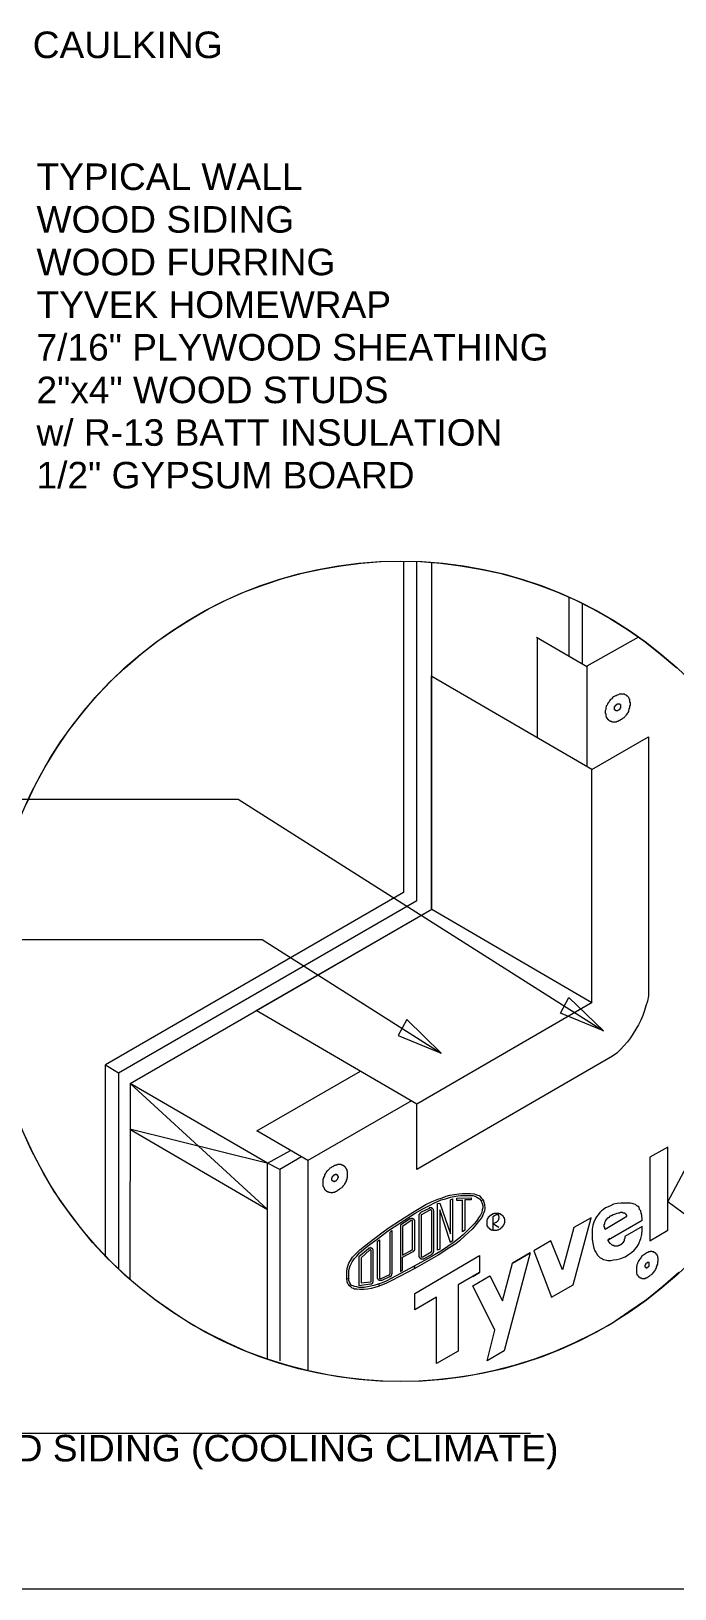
# Model space of a CAD drawing. Header units: inches. Extents: x 0 to 32.7, y -0.1 to 22.9.
# Drawn here: x 4.016 to 6.034, y 11.82 to 16.705 of the extents above; entities that cross this region are included whole.
import ezdxf

# ---------------------------------------------------------------- set-up
doc = ezdxf.new("R2010")
doc.units = ezdxf.units.IN
doc.header["$MEASUREMENT"] = 0
doc.layers.add('PDF_Geometry', color=7, linetype='Continuous', true_color=0x5d5d5d)
doc.layers.add('PDF_Text', color=7, linetype='Continuous')
doc.styles.add('PDF Arial', font='arial.ttf')
doc.styles.add('PDF SansSerif', font='sanss___.ttf')

msp = doc.modelspace()

# ---------------------------------------------------------------- linework, layer by layer
at = {"layer": 'PDF_Geometry', "color": 7, "lineweight": 18}
for points in [[(4.0004, 14.2803), (4.0288, 14.3403), (4.0604, 14.3986), (4.0954, 14.4553), (4.1321, 14.5103), (4.1738, 14.5636), (4.2171, 14.6153), (4.2621, 14.6636), (4.3104, 14.7086), (4.3604, 14.7519), (4.4138, 14.7936), (4.4654, 14.8286), (4.5188, 14.8619), (4.5721, 14.8936), (4.6288, 14.9219), (4.6854, 14.9469), (4.7454, 14.9686), (4.8038, 14.9886), (4.8654, 15.0053), (4.9254, 15.0186), (4.9871, 15.0286), (5.0504, 15.0369), (5.1121, 15.0419), (5.1754, 15.0436), (5.2371, 15.0419), (5.3004, 15.0369), (5.3621, 15.0286), (5.4238, 15.0186), (5.4854, 15.0053), (5.5454, 14.9886), (5.6054, 14.9686), (5.6638, 14.9469), (5.7221, 14.9219), (5.7771, 14.8936), (5.8321, 14.8619), (5.8854, 14.8286), (5.9371, 14.7936), (5.9888, 14.7519), (6.0404, 14.7086)], [(5.1838, 15.0436), (5.1838, 14.0036), (4.2488, 13.4636), (4.2904, 13.4386), (5.2254, 13.9786), (5.2254, 15.0419)], [(4.7554, 13.0119), (4.3271, 13.4053), (5.2721, 13.9519), (5.2721, 15.0386)], [(5.7021, 14.9303), (5.7021, 14.7469)], [(5.7438, 14.9103), (5.7438, 14.7219)], [(3.4021, 14.2969), (4.6654, 14.2969), (5.8104, 13.5703), (5.6754, 13.6253), (5.7021, 13.6753), (5.8104, 13.5703)], [(3.4004, 13.8569), (4.7404, 13.8569), (5.3021, 13.5003)], [(4.2488, 12.8653), (4.2488, 13.4636)], [(4.2904, 13.4386), (4.2904, 12.8236)], [(4.7571, 12.5403), (4.7571, 13.1553), (4.3271, 13.4053), (4.3254, 12.7919)], [(6.0471, 12.8119), (5.9971, 12.7686), (5.9454, 12.7269), (5.8904, 12.6886), (5.8354, 12.6519), (5.7771, 12.6203), (5.7171, 12.5903), (5.6554, 12.5636), (5.5938, 12.5403), (5.5304, 12.5203), (5.4654, 12.5036), (5.4004, 12.4903), (5.3438, 12.4819), (5.2871, 12.4753), (5.2321, 12.4719), (5.1754, 12.4703), (5.1188, 12.4719), (5.0621, 12.4753), (5.0054, 12.4819), (4.9504, 12.4903), (4.8854, 12.5036), (4.8204, 12.5203), (4.7571, 12.5403), (4.6938, 12.5636), (4.6338, 12.5903), (4.5738, 12.6203), (4.5154, 12.6519), (4.4588, 12.6886), (4.4054, 12.7269), (4.3521, 12.7686), (4.3021, 12.8119), (4.2538, 12.8586), (4.2088, 12.9069), (4.1671, 12.9586), (4.1271, 13.0119), (4.0888, 13.0669), (4.0554, 13.1236), (4.0238, 13.1836), (3.9954, 13.2436)], [(4.7554, 13.1553), (4.3254, 13.2619), (4.7571, 13.0103)], [(4.8638, 13.1753), (4.7954, 13.1353), (4.7571, 13.1553), (4.8288, 13.1953)], [(4.7954, 13.1353), (4.7954, 12.5353)], [(1.1388, 12.3086), (5.5821, 12.3086)]]:
    msp.add_lwpolyline(points, dxfattribs=at)
at = {"layer": 'PDF_Geometry', "color": 250, "lineweight": 18, "true_color": 0x1c1c1c}
for points in [[(5.6004, 14.8053), (5.7604, 14.7119)], [(5.6021, 14.8036), (5.6021, 14.4886)], [(5.9204, 14.8053), (5.7588, 14.7136), (5.7588, 14.3986)], [(5.2088, 13.3503), (4.8838, 13.1636), (4.7238, 13.2569), (5.0488, 13.4436)], [(4.8838, 13.1636), (4.8838, 12.5036)]]:
    msp.add_lwpolyline(points, dxfattribs=at)
at = {"layer": 'PDF_Geometry', "color": 252, "lineweight": 18, "true_color": 0x8c8c8c}
for points in [[(5.7754, 13.6586), (5.2254, 13.3403), (4.7221, 13.6336), (5.2721, 13.9519), (5.7738, 13.6586), (5.7738, 14.3903), (5.2721, 14.6819)], [(5.2704, 14.6836), (5.2704, 13.9519)], [(5.7738, 14.3903), (5.9521, 14.4919), (5.9521, 13.6803), (5.9488, 13.6636), (5.9438, 13.6486), (5.9388, 13.6336), (5.9338, 13.6186), (5.9271, 13.6036), (5.9204, 13.5886), (5.9121, 13.5753), (5.9038, 13.5619), (5.8954, 13.5486), (5.8854, 13.5353), (5.8738, 13.5236), (5.8638, 13.5119), (5.8521, 13.5003), (5.8388, 13.4903), (5.2254, 13.1353), (5.2254, 13.3403)]]:
    msp.add_lwpolyline(points, dxfattribs=at)
at = {"layer": 'PDF_Geometry', "color": 7, "lineweight": 18}
for points in [[(5.8571, 14.6253), (5.8588, 14.6253), (5.8604, 14.6269), (5.8621, 14.6269), (5.8638, 14.6269), (5.8654, 14.6269), (5.8671, 14.6269), (5.8688, 14.6269), (5.8704, 14.6269), (5.8721, 14.6269), (5.8738, 14.6269), (5.8754, 14.6269), (5.8771, 14.6253), (5.8788, 14.6253), (5.8804, 14.6236), (5.8821, 14.6236), (5.8821, 14.6219), (5.8838, 14.6219), (5.8854, 14.6203), (5.8871, 14.6186), (5.8888, 14.6169), (5.8888, 14.6153), (5.8904, 14.6136), (5.8904, 14.6119), (5.8921, 14.6103), (5.8921, 14.6086), (5.8921, 14.6069), (5.8921, 14.6053), (5.8921, 14.6036), (5.8921, 14.6019), (5.8938, 14.5986), (5.8938, 14.5953), (5.8938, 14.5919), (5.8921, 14.5886), (5.8921, 14.5869), (5.8921, 14.5836), (5.8904, 14.5803), (5.8904, 14.5769), (5.8888, 14.5753), (5.8888, 14.5719), (5.8871, 14.5686), (5.8854, 14.5669), (5.8838, 14.5636), (5.8821, 14.5619), (5.8804, 14.5586), (5.8788, 14.5569), (5.8771, 14.5553), (5.8738, 14.5519), (5.8721, 14.5503), (5.8688, 14.5486), (5.8671, 14.5469), (5.8638, 14.5453), (5.8621, 14.5436), (5.8588, 14.5436), (5.8571, 14.5419), (5.8554, 14.5403), (5.8538, 14.5403), (5.8521, 14.5403), (5.8504, 14.5386), (5.8488, 14.5386), (5.8471, 14.5386), (5.8454, 14.5386), (5.8438, 14.5386), (5.8421, 14.5386), (5.8404, 14.5386), (5.8388, 14.5386), (5.8371, 14.5386), (5.8354, 14.5403), (5.8338, 14.5403), (5.8321, 14.5419), (5.8304, 14.5419), (5.8288, 14.5436), (5.8271, 14.5436), (5.8271, 14.5453), (5.8254, 14.5453), (5.8238, 14.5469), (5.8238, 14.5486), (5.8221, 14.5486), (5.8221, 14.5503), (5.8221, 14.5519), (5.8204, 14.5519), (5.8204, 14.5536), (5.8204, 14.5553), (5.8188, 14.5569), (5.8188, 14.5586), (5.8188, 14.5603), (5.8188, 14.5619), (5.8188, 14.5636), (5.8171, 14.5653), (5.8171, 14.5686), (5.8171, 14.5719), (5.8171, 14.5753), (5.8188, 14.5786), (5.8188, 14.5803), (5.8188, 14.5836), (5.8204, 14.5869), (5.8204, 14.5903), (5.8221, 14.5919), (5.8238, 14.5953), (5.8254, 14.5986), (5.8271, 14.6003), (5.8288, 14.6036), (5.8304, 14.6053), (5.8321, 14.6086), (5.8338, 14.6103), (5.8354, 14.6119), (5.8388, 14.6136), (5.8404, 14.6169), (5.8421, 14.6186), (5.8454, 14.6203), (5.8488, 14.6219), (5.8504, 14.6219), (5.8538, 14.6236)], [(5.8554, 14.5953), (5.8571, 14.5953), (5.8588, 14.5953), (5.8604, 14.5953), (5.8621, 14.5953), (5.8621, 14.5936), (5.8638, 14.5936), (5.8638, 14.5919), (5.8638, 14.5903), (5.8638, 14.5886), (5.8638, 14.5869), (5.8638, 14.5853), (5.8638, 14.5836), (5.8638, 14.5819), (5.8621, 14.5819), (5.8621, 14.5803), (5.8621, 14.5786), (5.8604, 14.5786), (5.8604, 14.5769), (5.8588, 14.5769), (5.8571, 14.5753), (5.8554, 14.5753), (5.8554, 14.5736), (5.8538, 14.5736), (5.8521, 14.5736), (5.8504, 14.5736), (5.8488, 14.5736), (5.8488, 14.5753), (5.8471, 14.5753), (5.8471, 14.5769), (5.8454, 14.5769), (5.8454, 14.5786), (5.8454, 14.5803), (5.8454, 14.5819), (5.8454, 14.5836), (5.8454, 14.5853), (5.8454, 14.5869), (5.8471, 14.5869), (5.8471, 14.5886), (5.8471, 14.5903), (5.8488, 14.5903), (5.8488, 14.5919), (5.8504, 14.5919), (5.8504, 14.5936), (5.8521, 14.5936), (5.8538, 14.5936), (5.8538, 14.5953)], [(5.1671, 13.5553), (5.3021, 13.5003), (5.1938, 13.6053)], [(4.9704, 13.1486), (4.9721, 13.1503), (4.9738, 13.1503), (4.9754, 13.1503), (4.9771, 13.1519), (4.9788, 13.1519), (4.9804, 13.1519), (4.9821, 13.1519), (4.9838, 13.1519), (4.9854, 13.1519), (4.9871, 13.1519), (4.9888, 13.1503), (4.9904, 13.1503), (4.9921, 13.1503), (4.9921, 13.1486), (4.9938, 13.1486), (4.9954, 13.1486), (4.9954, 13.1469), (4.9971, 13.1469), (4.9971, 13.1453), (4.9988, 13.1453), (5.0004, 13.1436), (5.0021, 13.1419), (5.0021, 13.1403), (5.0038, 13.1386), (5.0038, 13.1369), (5.0054, 13.1353), (5.0054, 13.1336), (5.0054, 13.1319), (5.0054, 13.1303), (5.0071, 13.1303), (5.0071, 13.1286), (5.0071, 13.1253), (5.0071, 13.1219), (5.0071, 13.1186), (5.0071, 13.1169), (5.0071, 13.1136), (5.0071, 13.1103), (5.0054, 13.1069), (5.0054, 13.1053), (5.0038, 13.1019), (5.0038, 13.0986), (5.0021, 13.0953), (5.0004, 13.0936), (4.9988, 13.0903), (4.9988, 13.0886), (4.9954, 13.0853), (4.9938, 13.0836), (4.9921, 13.0803), (4.9904, 13.0786), (4.9888, 13.0769), (4.9854, 13.0753), (4.9838, 13.0736), (4.9804, 13.0719), (4.9788, 13.0703), (4.9754, 13.0686), (4.9738, 13.0669), (4.9704, 13.0653), (4.9688, 13.0653), (4.9671, 13.0636), (4.9654, 13.0636), (4.9638, 13.0636), (4.9621, 13.0636), (4.9621, 13.0619), (4.9604, 13.0619), (4.9588, 13.0619), (4.9571, 13.0619), (4.9554, 13.0619), (4.9538, 13.0636), (4.9521, 13.0636), (4.9504, 13.0636), (4.9488, 13.0636), (4.9471, 13.0653), (4.9454, 13.0653), (4.9438, 13.0669), (4.9421, 13.0669), (4.9421, 13.0686), (4.9404, 13.0686), (4.9388, 13.0703), (4.9371, 13.0719), (4.9371, 13.0736), (4.9354, 13.0736), (4.9354, 13.0753), (4.9354, 13.0769), (4.9338, 13.0786), (4.9338, 13.0803), (4.9321, 13.0819), (4.9321, 13.0836), (4.9321, 13.0853), (4.9321, 13.0869), (4.9321, 13.0903), (4.9321, 13.0936), (4.9321, 13.0953), (4.9321, 13.0986), (4.9321, 13.1019), (4.9321, 13.1053), (4.9338, 13.1086), (4.9338, 13.1103), (4.9354, 13.1136), (4.9371, 13.1169), (4.9371, 13.1186), (4.9388, 13.1219), (4.9404, 13.1253), (4.9421, 13.1269), (4.9438, 13.1303), (4.9454, 13.1319), (4.9471, 13.1336), (4.9504, 13.1369), (4.9521, 13.1386), (4.9538, 13.1403), (4.9571, 13.1419), (4.9588, 13.1436), (4.9621, 13.1453), (4.9654, 13.1469), (4.9671, 13.1486)], [(4.9688, 13.1186), (4.9688, 13.1203), (4.9704, 13.1203), (4.9721, 13.1203), (4.9738, 13.1203), (4.9738, 13.1186), (4.9754, 13.1186), (4.9771, 13.1186), (4.9771, 13.1169), (4.9771, 13.1153), (4.9788, 13.1136), (4.9788, 13.1119), (4.9788, 13.1103), (4.9771, 13.1086), (4.9771, 13.1069), (4.9771, 13.1053), (4.9754, 13.1053), (4.9754, 13.1036), (4.9738, 13.1019), (4.9721, 13.1003), (4.9704, 13.0986), (4.9688, 13.0986), (4.9671, 13.0986), (4.9671, 13.0969), (4.9654, 13.0969), (4.9638, 13.0986), (4.9621, 13.0986), (4.9604, 13.1003), (4.9604, 13.1019), (4.9588, 13.1019), (4.9588, 13.1036), (4.9588, 13.1053), (4.9588, 13.1069), (4.9588, 13.1086), (4.9604, 13.1086), (4.9604, 13.1103), (4.9604, 13.1119), (4.9621, 13.1136), (4.9621, 13.1153), (4.9638, 13.1153), (4.9638, 13.1169), (4.9654, 13.1169), (4.9654, 13.1186), (4.9671, 13.1186)], [(5.9821, 12.8569), (5.9804, 12.8586), (5.9804, 12.8603), (5.9804, 12.8619), (5.9804, 12.8636), (5.9788, 12.8653), (5.9788, 12.8669), (5.9788, 12.8686), (5.9771, 12.8686), (5.9771, 12.8703), (5.9754, 12.8703), (5.9754, 12.8719), (5.9738, 12.8719), (5.9738, 12.8736), (5.9721, 12.8736), (5.9704, 12.8753), (5.9688, 12.8753), (5.9688, 12.8769), (5.9671, 12.8769), (5.9654, 12.8769), (5.9638, 12.8769), (5.9621, 12.8786), (5.9604, 12.8786), (5.9588, 12.8786), (5.9571, 12.8786), (5.9571, 12.8769), (5.9554, 12.8769), (5.9538, 12.8769), (5.9521, 12.8769), (5.9504, 12.8753), (5.9488, 12.8753), (5.9454, 12.8736), (5.9438, 12.8719), (5.9404, 12.8703), (5.9388, 12.8686), (5.9354, 12.8669), (5.9338, 12.8653), (5.9304, 12.8636), (5.9288, 12.8603), (5.9271, 12.8586), (5.9254, 12.8553), (5.9238, 12.8536), (5.9221, 12.8503), (5.9204, 12.8486), (5.9188, 12.8453), (5.9171, 12.8419), (5.9171, 12.8403), (5.9154, 12.8369), (5.9154, 12.8336), (5.9138, 12.8303), (5.9138, 12.8269), (5.9138, 12.8253), (5.9138, 12.8219), (5.9138, 12.8186), (5.9138, 12.8153), (5.9138, 12.8136), (5.9138, 12.8119), (5.9138, 12.8103), (5.9154, 12.8086), (5.9154, 12.8069), (5.9154, 12.8053), (5.9171, 12.8053), (5.9171, 12.8036), (5.9188, 12.8019), (5.9188, 12.8003), (5.9204, 12.8003), (5.9204, 12.7986), (5.9221, 12.7986), (5.9238, 12.7986), (5.9238, 12.7969), (5.9254, 12.7969), (5.9254, 12.7953), (5.9271, 12.7953), (5.9288, 12.7953), (5.9304, 12.7936), (5.9321, 12.7936), (5.9338, 12.7936), (5.9354, 12.7936), (5.9371, 12.7936), (5.9388, 12.7936), (5.9404, 12.7936), (5.9421, 12.7936), (5.9421, 12.7953), (5.9438, 12.7953), (5.9454, 12.7953), (5.9471, 12.7969), (5.9504, 12.7986), (5.9521, 12.8003), (5.9554, 12.8019), (5.9571, 12.8036), (5.9604, 12.8053), (5.9621, 12.8069), (5.9638, 12.8086), (5.9671, 12.8119), (5.9688, 12.8136), (5.9704, 12.8169), (5.9721, 12.8186), (5.9738, 12.8219), (5.9754, 12.8253), (5.9771, 12.8269), (5.9771, 12.8303), (5.9788, 12.8336), (5.9788, 12.8353), (5.9804, 12.8386), (5.9804, 12.8419), (5.9804, 12.8453), (5.9821, 12.8486), (5.9821, 12.8519), (5.9821, 12.8553)], [(5.9538, 12.8403), (5.9538, 12.8419), (5.9538, 12.8436), (5.9521, 12.8436), (5.9504, 12.8436), (5.9488, 12.8436), (5.9471, 12.8436), (5.9471, 12.8419), (5.9454, 12.8419), (5.9438, 12.8403), (5.9421, 12.8386), (5.9421, 12.8369), (5.9421, 12.8353), (5.9404, 12.8353), (5.9404, 12.8336), (5.9404, 12.8319), (5.9404, 12.8303), (5.9421, 12.8303), (5.9421, 12.8286), (5.9438, 12.8286), (5.9438, 12.8269), (5.9454, 12.8269), (5.9471, 12.8269), (5.9488, 12.8286), (5.9504, 12.8286), (5.9504, 12.8303), (5.9521, 12.8303), (5.9521, 12.8319), (5.9538, 12.8319), (5.9538, 12.8336), (5.9538, 12.8353), (5.9538, 12.8369), (5.9538, 12.8386)]]:
    msp.add_lwpolyline(points, close=True, dxfattribs=at)
at = {"layer": 'PDF_Geometry', "color": 250, "lineweight": 18, "true_color": 0x222222}
for points in [[(6.0121, 12.9453), (6.0121, 13.2053), (5.9554, 13.1736), (5.9554, 12.9119), (6.0121, 12.9453), (6.0121, 13.1236)], [(5.8304, 12.9186), (5.8254, 12.9153)], [(5.5804, 12.8736), (5.5254, 12.8419)], [(5.4004, 12.8003), (5.4221, 12.8119)], [(5.4004, 12.7703), (5.4538, 12.8019)]]:
    msp.add_lwpolyline(points, dxfattribs=at)
for points in [[(6.1371, 13.1953), (6.0688, 13.0669), (6.1371, 13.0169), (6.0804, 12.9836), (6.0121, 13.0336), (6.0804, 13.1619)], [(5.8771, 12.9236), (5.8771, 12.9219), (5.8771, 12.9203), (5.8771, 12.9186), (5.8754, 12.9169), (5.8754, 12.9153), (5.8754, 12.9136), (5.8754, 12.9119), (5.8738, 12.9103), (5.8738, 12.9086), (5.8721, 12.9086), (5.8721, 12.9069), (5.8721, 12.9053), (5.8704, 12.9053), (5.8688, 12.9036), (5.8688, 12.9019), (5.8671, 12.9019), (5.8671, 12.9003), (5.8654, 12.9003), (5.8638, 12.8986), (5.8621, 12.8986), (5.8604, 12.8969), (5.8588, 12.8969), (5.8571, 12.8969), (5.8554, 12.8953), (5.8538, 12.8953), (5.8521, 12.8953), (5.8504, 12.8953), (5.8488, 12.8953), (5.8471, 12.8953), (5.8454, 12.8953), (5.8438, 12.8953), (5.8438, 12.8969), (5.8421, 12.8969), (5.8404, 12.8969), (5.8388, 12.8969), (5.8388, 12.8986), (5.8371, 12.8986), (5.8354, 12.9003), (5.8338, 12.9019), (5.8321, 12.9019), (5.8321, 12.9036), (5.8304, 12.9036), (5.8304, 12.9053), (5.8288, 12.9069), (5.8271, 12.9086), (5.8271, 12.9103), (5.8254, 12.9103), (5.8254, 12.9119), (5.8254, 12.9136), (5.8254, 12.9153), (5.9321, 12.9769), (5.9304, 12.9919), (5.9288, 12.9986), (5.9271, 13.0053), (5.9238, 13.0103), (5.9221, 13.0169), (5.9171, 13.0203), (5.9154, 13.0219), (5.9104, 13.0253), (5.9071, 13.0269), (5.9004, 13.0286), (5.8954, 13.0303), (5.8888, 13.0303), (5.8771, 13.0303), (5.8654, 13.0303), (5.8538, 13.0286), (5.8421, 13.0269), (5.8321, 13.0219), (5.8254, 13.0186), (5.8171, 13.0153), (5.8104, 13.0103), (5.8038, 13.0053), (5.7988, 13.0003), (5.7938, 12.9936), (5.7888, 12.9869), (5.7854, 12.9819), (5.7804, 12.9703), (5.7771, 12.9603), (5.7754, 12.9486), (5.7754, 12.9386), (5.7754, 12.9319), (5.7754, 12.9169), (5.7771, 12.9036), (5.7804, 12.8886), (5.7838, 12.8803), (5.7871, 12.8736), (5.7921, 12.8669), (5.7971, 12.8619), (5.8004, 12.8586), (5.8038, 12.8569), (5.8071, 12.8553), (5.8104, 12.8536), (5.8154, 12.8519), (5.8238, 12.8503), (5.8338, 12.8503), (5.8421, 12.8519), (5.8521, 12.8536), (5.8621, 12.8553), (5.8671, 12.8569), (5.8788, 12.8619), (5.8888, 12.8686), (5.8988, 12.8753), (5.9071, 12.8819), (5.9138, 12.8903), (5.9204, 12.9003), (5.9221, 12.9053), (5.9254, 12.9136), (5.9271, 12.9186), (5.9304, 12.9319), (5.9321, 12.9453), (5.9321, 12.9569), (5.8771, 12.9253)], [(5.8154, 12.9486), (5.8838, 12.9886), (5.8838, 12.9903), (5.8838, 12.9919), (5.8821, 12.9936), (5.8821, 12.9953), (5.8804, 12.9953), (5.8788, 12.9969), (5.8771, 12.9986), (5.8721, 12.9986), (5.8688, 13.0003), (5.8638, 13.0003), (5.8604, 12.9986), (5.8571, 12.9986), (5.8521, 12.9969), (5.8471, 12.9953), (5.8404, 12.9936), (5.8354, 12.9903), (5.8304, 12.9886), (5.8271, 12.9853), (5.8238, 12.9836), (5.8221, 12.9803), (5.8188, 12.9786), (5.8171, 12.9753), (5.8154, 12.9719), (5.8138, 12.9686), (5.8138, 12.9653), (5.8121, 12.9619), (5.8121, 12.9569), (5.8138, 12.9536), (5.8138, 12.9519), (5.8138, 12.9503)], [(5.7154, 12.7736), (5.7721, 12.9836), (5.7171, 12.9536), (5.6821, 12.8203), (5.6454, 12.9119), (5.5921, 12.8803), (5.6471, 12.7353)], [(5.4221, 12.8119), (5.3554, 12.7736), (5.3554, 12.5653), (5.2871, 12.5269), (5.2871, 12.7353), (5.2188, 12.6953), (5.2188, 12.7469), (5.4221, 12.8653)], [(5.5804, 12.8736), (5.4988, 12.5669), (5.4454, 12.5353), (5.4704, 12.6319), (5.4004, 12.7703), (5.4538, 12.8019), (5.4938, 12.7236), (5.5254, 12.8419)]]:
    msp.add_lwpolyline(points, close=True, dxfattribs=at)
at = {"layer": 'PDF_Geometry', "color": 250, "lineweight": 18, "true_color": 0x3d3d3d}
for points in [[(5.4338, 13.0403), (5.4371, 13.0253), (5.4388, 13.0136), (5.4371, 13.0053), (5.4338, 12.9953), (5.4288, 12.9853), (5.4221, 12.9769), (5.4104, 12.9619), (5.3988, 12.9486), (5.3754, 12.9269), (5.3588, 12.9119), (5.3471, 12.9019), (5.3288, 12.8903), (5.2921, 12.8669), (5.2188, 12.8253), (5.1471, 12.7869), (5.1304, 12.7786), (5.1121, 12.7719), (5.1038, 12.7686), (5.0938, 12.7653), (5.0821, 12.7619), (5.0704, 12.7603), (5.0588, 12.7586), (5.0471, 12.7586), (5.0371, 12.7603), (5.0304, 12.7603), (5.0271, 12.7619), (5.0221, 12.7636), (5.0188, 12.7669), (5.0138, 12.7703), (5.0121, 12.7736), (5.0088, 12.7769), (5.0071, 12.7836), (5.0054, 12.7936), (5.0054, 12.8153), (5.0071, 12.8253), (5.0088, 12.8319), (5.0121, 12.8419), (5.0171, 12.8503), (5.0238, 12.8603), (5.0304, 12.8669), (5.0471, 12.8836), (5.0754, 12.9069), (5.1154, 12.9369), (5.1354, 12.9519), (5.1738, 12.9769), (5.2171, 13.0036), (5.2538, 13.0253), (5.2738, 13.0353), (5.2938, 13.0436), (5.3054, 13.0469), (5.3171, 13.0519), (5.3288, 13.0553), (5.3438, 13.0569), (5.3571, 13.0586), (5.3688, 13.0603), (5.3821, 13.0603), (5.3938, 13.0603), (5.4054, 13.0586), (5.4104, 13.0569), (5.4154, 13.0553), (5.4204, 13.0536), (5.4271, 13.0469)], [(5.3304, 12.9336), (5.3304, 13.0403), (5.3371, 13.0436), (5.3371, 12.9119), (5.3304, 12.9069), (5.2971, 13.0086), (5.2971, 12.8853), (5.2904, 12.8819), (5.2904, 13.0286), (5.2971, 13.0303)], [(5.2421, 12.8553), (5.2438, 12.8553), (5.2454, 12.8553), (5.2471, 12.8553), (5.2738, 12.8703), (5.2738, 12.8719), (5.2754, 12.8719), (5.2754, 12.8736), (5.2771, 12.8736), (5.2771, 12.8753), (5.2771, 12.8769), (5.2788, 12.8786), (5.2788, 13.0053), (5.2788, 13.0069), (5.2771, 13.0069), (5.2771, 13.0086), (5.2771, 13.0103), (5.2754, 13.0119), (5.2754, 13.0136), (5.2738, 13.0136), (5.2721, 13.0136), (5.2721, 13.0153), (5.2704, 13.0153), (5.2688, 13.0153), (5.2671, 13.0153), (5.2654, 13.0153), (5.2638, 13.0153), (5.2638, 13.0136), (5.2371, 13.0003), (5.2371, 12.9986), (5.2354, 12.9986), (5.2354, 12.9969), (5.2338, 12.9969), (5.2338, 12.9953), (5.2321, 12.9936), (5.2321, 12.9919), (5.2321, 12.8653), (5.2321, 12.8636), (5.2321, 12.8619), (5.2338, 12.8603), (5.2338, 12.8586), (5.2354, 12.8586), (5.2354, 12.8569), (5.2371, 12.8569), (5.2371, 12.8553), (5.2388, 12.8553), (5.2404, 12.8553)], [(5.2388, 12.8619), (5.2404, 12.8619), (5.2421, 12.8619), (5.2438, 12.8619), (5.2704, 12.8769), (5.2704, 12.8786), (5.2721, 12.8786), (5.2721, 13.0053), (5.2721, 13.0069), (5.2704, 13.0069), (5.2704, 13.0086), (5.2688, 13.0086), (5.2671, 13.0086), (5.2404, 12.9936), (5.2388, 12.9936), (5.2388, 12.9919), (5.2388, 12.8653), (5.2388, 12.8636)], [(5.2038, 12.9803), (5.1738, 12.9603), (5.1738, 12.8153), (5.1804, 12.8203), (5.1804, 12.8603), (5.2138, 12.8786), (5.2154, 12.8786), (5.2154, 12.8803), (5.2171, 12.8803), (5.2171, 12.8819), (5.2188, 12.8819), (5.2188, 12.8836), (5.2188, 12.8853), (5.2188, 12.8869), (5.2188, 12.9719), (5.2188, 12.9736), (5.2188, 12.9753), (5.2188, 12.9769), (5.2171, 12.9769), (5.2171, 12.9786), (5.2154, 12.9786), (5.2154, 12.9803), (5.2138, 12.9803), (5.2121, 12.9803), (5.2121, 12.9819), (5.2104, 12.9819), (5.2088, 12.9819), (5.2071, 12.9819), (5.2071, 12.9803), (5.2054, 12.9803)], [(5.2071, 12.9753), (5.1804, 12.9569), (5.1804, 12.8669), (5.2104, 12.8836), (5.2121, 12.8836), (5.2121, 12.8853), (5.2121, 12.8869), (5.2121, 12.9719), (5.2121, 12.9736), (5.2121, 12.9753), (5.2104, 12.9753), (5.2088, 12.9753)], [(5.0888, 12.7836), (5.0888, 12.7853), (5.0888, 12.7869), (5.0888, 12.8803), (5.0888, 12.8819), (5.0888, 12.8836), (5.0871, 12.8853), (5.0871, 12.8869), (5.0854, 12.8869), (5.0854, 12.8886), (5.0838, 12.8886), (5.0821, 12.8886), (5.0804, 12.8886), (5.0804, 12.8903), (5.0788, 12.8903), (5.0788, 12.8886), (5.0771, 12.8886), (5.0754, 12.8886), (5.0738, 12.8886), (5.0738, 12.8869), (5.0438, 12.8619), (5.0438, 12.7719), (5.0804, 12.7769), (5.0821, 12.7769), (5.0838, 12.7769), (5.0854, 12.7786), (5.0871, 12.7786), (5.0871, 12.7803), (5.0871, 12.7819), (5.0888, 12.7819)], [(5.0821, 12.7836), (5.0821, 12.7853), (5.0821, 12.7869), (5.0821, 12.8803), (5.0821, 12.8819), (5.0804, 12.8819), (5.0804, 12.8836), (5.0788, 12.8836), (5.0788, 12.8819), (5.0771, 12.8819), (5.0504, 12.8586), (5.0504, 12.7803), (5.0804, 12.7836)]]:
    msp.add_lwpolyline(points, close=True, dxfattribs=at)
for points in [[(5.4338, 13.0403), (5.4271, 13.0369), (5.4304, 13.0286), (5.4321, 13.0219), (5.4321, 13.0153), (5.4304, 13.0086), (5.4288, 13.0003), (5.4254, 12.9919), (5.4188, 12.9836), (5.4121, 12.9736), (5.4054, 12.9653), (5.3838, 12.9436), (5.3704, 12.9303), (5.3571, 12.9186), (5.3388, 12.9053), (5.3221, 12.8936), (5.3054, 12.8819), (5.2704, 12.8619), (5.2171, 12.8319), (5.2188, 12.8253), (5.2171, 12.8319), (5.1604, 12.8019), (5.1288, 12.7853), (5.1171, 12.7803), (5.1038, 12.7753), (5.0904, 12.7719), (5.0754, 12.7686), (5.0604, 12.7653), (5.0521, 12.7653), (5.0438, 12.7653), (5.0371, 12.7669), (5.0304, 12.7686), (5.0254, 12.7703), (5.0204, 12.7719), (5.0171, 12.7753), (5.0171, 12.7769), (5.0138, 12.7819), (5.0121, 12.7869), (5.0121, 12.7936), (5.0121, 12.8069), (5.0121, 12.8186), (5.0154, 12.8303), (5.0171, 12.8353), (5.0221, 12.8453), (5.0288, 12.8553), (5.0371, 12.8636), (5.0454, 12.8736), (5.0704, 12.8953), (5.1054, 12.9203), (5.1338, 12.9419), (5.1538, 12.9553), (5.1871, 12.9769), (5.2204, 12.9986), (5.2438, 13.0119), (5.2671, 13.0236), (5.2788, 13.0303), (5.2904, 13.0353), (5.3021, 13.0403), (5.3154, 13.0436), (5.3304, 13.0486), (5.3471, 13.0519), (5.3621, 13.0536), (5.3788, 13.0536), (5.3938, 13.0536), (5.4004, 13.0536), (5.4071, 13.0519), (5.4138, 13.0486), (5.4188, 13.0453), (5.4221, 13.0436), (5.4271, 13.0369)], [(5.3688, 13.0386), (5.3504, 13.0386), (5.3504, 13.0453), (5.3954, 13.0469), (5.3954, 13.0403), (5.3754, 13.0403), (5.3754, 12.9453), (5.3688, 12.9403), (5.3688, 13.0403)], [(5.4821, 12.9536), (5.4638, 12.9653), (5.4671, 12.9669), (5.4704, 12.9686), (5.4738, 12.9703), (5.4754, 12.9703), (5.4771, 12.9719), (5.4788, 12.9736), (5.4804, 12.9753), (5.4804, 12.9769), (5.4821, 12.9786), (5.4821, 12.9803), (5.4821, 12.9819), (5.4838, 12.9836), (5.4838, 12.9853), (5.4838, 12.9869), (5.4821, 12.9886), (5.4821, 12.9903), (5.4821, 12.9919), (5.4804, 12.9936), (5.4788, 12.9936), (5.4771, 12.9936), (5.4754, 12.9936), (5.4738, 12.9936), (5.4721, 12.9919), (5.4688, 12.9903), (5.4638, 12.9869), (5.4638, 12.9436), (5.4638, 12.9453), (5.4621, 12.9453), (5.4604, 12.9453), (5.4588, 12.9453), (5.4588, 12.9469), (5.4571, 12.9469), (5.4554, 12.9469), (5.4554, 12.9486), (5.4538, 12.9486), (5.4538, 12.9503), (5.4521, 12.9503), (5.4521, 12.9519), (5.4504, 12.9519), (5.4504, 12.9536), (5.4488, 12.9536), (5.4488, 12.9553), (5.4471, 12.9553), (5.4471, 12.9569), (5.4471, 12.9586), (5.4454, 12.9586), (5.4454, 12.9603), (5.4454, 12.9619), (5.4454, 12.9636), (5.4454, 12.9653), (5.4454, 12.9669), (5.4454, 12.9686), (5.4454, 12.9703), (5.4454, 12.9719), (5.4454, 12.9736), (5.4454, 12.9753), (5.4454, 12.9769), (5.4471, 12.9786), (5.4471, 12.9803), (5.4471, 12.9819), (5.4488, 12.9819), (5.4488, 12.9836), (5.4504, 12.9853), (5.4504, 12.9869), (5.4521, 12.9869), (5.4521, 12.9886), (5.4538, 12.9886), (5.4538, 12.9903), (5.4554, 12.9903), (5.4554, 12.9919), (5.4571, 12.9919), (5.4571, 12.9936), (5.4588, 12.9936), (5.4604, 12.9936), (5.4604, 12.9953), (5.4621, 12.9953), (5.4638, 12.9953), (5.4638, 12.9969), (5.4654, 12.9969), (5.4671, 12.9969), (5.4688, 12.9986), (5.4704, 12.9986), (5.4721, 12.9986), (5.4738, 12.9986), (5.4754, 12.9986), (5.4771, 12.9986), (5.4788, 12.9986), (5.4804, 12.9986), (5.4821, 12.9986), (5.4821, 12.9969), (5.4838, 12.9969), (5.4854, 12.9969), (5.4871, 12.9969), (5.4871, 12.9953), (5.4888, 12.9953), (5.4904, 12.9936), (5.4921, 12.9936), (5.4921, 12.9919), (5.4938, 12.9919), (5.4938, 12.9903), (5.4954, 12.9903), (5.4954, 12.9886), (5.4971, 12.9869), (5.4971, 12.9853), (5.4988, 12.9853), (5.4988, 12.9836), (5.4988, 12.9819), (5.4988, 12.9803), (5.5004, 12.9803), (5.5004, 12.9786), (5.5004, 12.9769), (5.5004, 12.9753), (5.5004, 12.9736), (5.5004, 12.9719), (5.5004, 12.9703), (5.5004, 12.9686), (5.4988, 12.9669), (5.4988, 12.9653), (5.4988, 12.9636), (5.4971, 12.9619), (5.4971, 12.9603), (5.4954, 12.9586), (5.4954, 12.9569), (5.4938, 12.9569), (5.4938, 12.9553), (5.4921, 12.9553), (5.4921, 12.9536), (5.4904, 12.9536), (5.4904, 12.9519), (5.4888, 12.9519), (5.4888, 12.9503), (5.4871, 12.9503), (5.4871, 12.9486), (5.4854, 12.9486), (5.4838, 12.9469), (5.4821, 12.9469), (5.4804, 12.9453), (5.4788, 12.9453), (5.4771, 12.9453), (5.4754, 12.9436), (5.4738, 12.9436), (5.4721, 12.9436), (5.4704, 12.9436), (5.4688, 12.9436), (5.4671, 12.9436), (5.4654, 12.9436), (5.4638, 12.9436)], [(5.1421, 12.8003), (5.1154, 12.7869), (5.1138, 12.7869), (5.1121, 12.7869), (5.1104, 12.7869), (5.1088, 12.7869), (5.1071, 12.7869), (5.1071, 12.7886), (5.1054, 12.7886), (5.1054, 12.7903), (5.1038, 12.7903), (5.1038, 12.7919), (5.1021, 12.7936), (5.1021, 12.7953), (5.1021, 12.7969), (5.1021, 12.9103), (5.1088, 12.9153), (5.1088, 12.7969), (5.1088, 12.7953), (5.1088, 12.7936), (5.1104, 12.7936), (5.1121, 12.7936), (5.1138, 12.7936), (5.1388, 12.8053), (5.1404, 12.8053), (5.1404, 12.8069), (5.1404, 12.8086), (5.1421, 12.8086), (5.1421, 12.9386), (5.1471, 12.9436), (5.1471, 12.8086)], [(5.1088, 12.7703), (5.1071, 12.7753)]]:
    msp.add_lwpolyline(points, dxfattribs=at)
at = {"layer": 'PDF_Geometry', "color": 251, "lineweight": 18, "true_color": 0x5b5b5b}
for points in [[(5.1421, 12.8003), (5.1438, 12.8003), (5.1438, 12.8019), (5.1454, 12.8019), (5.1454, 12.8036), (5.1471, 12.8036), (5.1471, 12.8053), (5.1471, 12.8069), (5.1471, 12.8086)], [(5.0121, 12.7936), (5.0054, 12.7919)]]:
    msp.add_lwpolyline(points, dxfattribs=at)
at = {"layer": 'PDF_Geometry', "color": 251, "lineweight": 18, "true_color": 0x4b4b4b}
msp.add_lwpolyline([(0.3521, 11.8203), (27.8654, 11.8203)], dxfattribs=at)
at = {"layer": 'PDF_Geometry', "color": 7, "lineweight": 18}
msp.add_circle((5.1754, 13.7569), 1.2867, dxfattribs=at)

# ---------------------------------------------------------------- texts
at = {"layer": 'PDF_Text', "attachment_point": 7}
for s, insert, char_height, style in [('CAULKING', (4.0211, 16.6196), 0.08337, 'PDF SansSerif'), ('TYPICAL WALL', (4.033, 16.2059), 0.083264, 'PDF Arial'), ('WOOD SIDING', (4.033, 16.0722), 0.083264, 'PDF Arial'), ('WOOD FURRING', (4.033, 15.9386), 0.083264, 'PDF Arial'), ('TYVEK HOMEWRAP', (4.033, 15.8049), 0.083264, 'PDF Arial'), ('7/16" PLYWOOD SHEATHING', (4.033, 15.6712), 0.083264, 'PDF Arial'), ('2"x4" WOOD STUDS', (4.033, 15.5375), 0.083264, 'PDF Arial'), ('w/ R-13 BATT INSULATION', (4.033, 15.4038), 0.083264, 'PDF Arial'), ('1/2" GYPSUM BOARD', (4.033, 15.2701), 0.083264, 'PDF Arial'), ('RESIDENTIAL WOOD FRAME STRUCTURE w/ WOOD SIDING (COOLING CLIMATE)', (1.1337, 12.1948), 0.083373, 'PDF SansSerif')]:
    msp.add_mtext(s, dxfattribs=dict(at, insert=insert, char_height=char_height, style=style))

doc.saveas('drawing.dxf')
